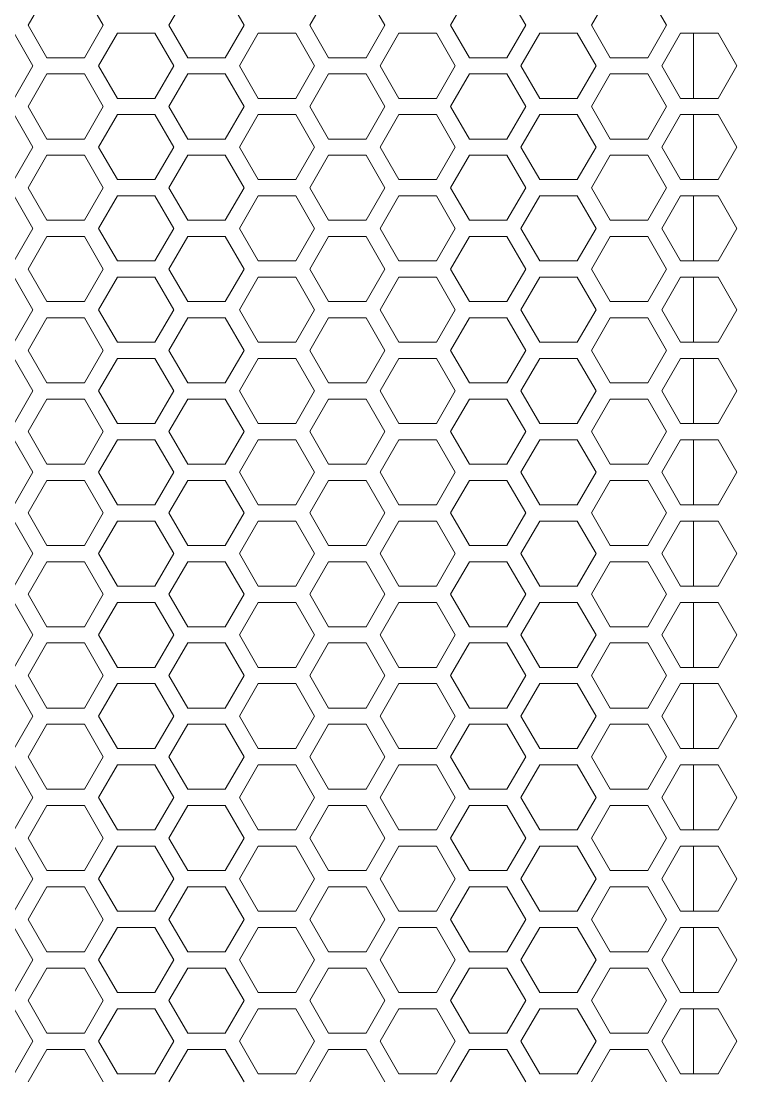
# Model space of a CAD drawing. Header units: millimetres. Extents: x 0 to 62, y -17 to 201.
# Drawn here: x 40.48 to 49.28, y 117.65 to 130.65 of the extents above; entities that cross this region are included whole.
import ezdxf

# ---------------------------------------------------------------- set-up
doc = ezdxf.new("R2010")
doc.units = ezdxf.units.MM

msp = doc.modelspace()

# ---------------------------------------------------------------- linework, layer by layer
at = {"color": 0, "lineweight": 18}
for p, q in [((40.795, 131), (40.564, 130.6)), ((41.488, 130.6), (41.257, 131)), ((42.527, 131), (42.296, 130.6)), ((43.22, 130.6), (42.989, 131)), ((44.259, 131), (44.028, 130.6)), ((44.952, 130.6), (44.721, 131)), ((45.991, 131), (45.76, 130.6)), ((46.684, 130.6), (46.453, 131)), ((47.723, 131), (47.492, 130.6)), ((48.416, 130.6), (48.185, 131)), ((40.564, 130.6), (40.795, 130.2)), ((41.257, 130.2), (41.488, 130.6)), ((42.296, 130.6), (42.527, 130.2)), ((42.989, 130.2), (43.22, 130.6)), ((44.028, 130.6), (44.259, 130.2)), ((44.721, 130.2), (44.952, 130.6)), ((45.76, 130.6), (45.991, 130.2)), ((46.453, 130.2), (46.684, 130.6)), ((47.492, 130.6), (47.723, 130.2)), ((48.185, 130.2), (48.416, 130.6)), ((40.622, 130.1), (40.391, 130.5)), ((41.661, 130.5), (41.43, 130.1)), ((42.123, 130.5), (41.661, 130.5)), ((42.354, 130.1), (42.123, 130.5)), ((43.393, 130.5), (43.162, 130.1)), ((43.855, 130.5), (43.393, 130.5)), ((44.086, 130.1), (43.855, 130.5)), ((45.125, 130.5), (44.894, 130.1)), ((45.587, 130.5), (45.125, 130.5)), ((45.818, 130.1), (45.587, 130.5)), ((46.857, 130.5), (46.626, 130.1)), ((47.319, 130.5), (46.857, 130.5)), ((47.55, 130.1), (47.319, 130.5)), ((48.589, 130.5), (48.358, 130.1)), ((49.051, 130.5), (48.589, 130.5)), ((48.75, 129.7), (48.75, 130.5)), ((49.282, 130.1), (49.051, 130.5)), ((40.795, 130.2), (41.257, 130.2)), ((42.527, 130.2), (42.989, 130.2)), ((44.259, 130.2), (44.721, 130.2)), ((45.991, 130.2), (46.453, 130.2)), ((47.723, 130.2), (48.185, 130.2)), ((40.391, 129.7), (40.622, 130.1)), ((41.43, 130.1), (41.661, 129.7)), ((42.123, 129.7), (42.354, 130.1)), ((43.162, 130.1), (43.393, 129.7)), ((43.855, 129.7), (44.086, 130.1)), ((44.894, 130.1), (45.125, 129.7)), ((45.587, 129.7), (45.818, 130.1)), ((46.626, 130.1), (46.857, 129.7)), ((47.319, 129.7), (47.55, 130.1)), ((48.358, 130.1), (48.589, 129.7)), ((49.051, 129.7), (49.282, 130.1)), ((40.795, 130), (40.564, 129.6)), ((41.257, 130), (40.795, 130)), ((41.488, 129.6), (41.257, 130)), ((42.527, 130), (42.296, 129.6)), ((42.989, 130), (42.527, 130)), ((43.22, 129.6), (42.989, 130)), ((44.259, 130), (44.028, 129.6)), ((44.721, 130), (44.259, 130)), ((44.952, 129.6), (44.721, 130)), ((45.991, 130), (45.76, 129.6)), ((46.453, 130), (45.991, 130)), ((46.684, 129.6), (46.453, 130)), ((47.723, 130), (47.492, 129.6)), ((48.185, 130), (47.723, 130)), ((48.416, 129.6), (48.185, 130)), ((41.661, 129.7), (42.123, 129.7)), ((43.393, 129.7), (43.855, 129.7)), ((45.125, 129.7), (45.587, 129.7)), ((46.857, 129.7), (47.319, 129.7)), ((48.589, 129.7), (49.051, 129.7)), ((40.622, 129.1), (40.391, 129.5)), ((40.564, 129.6), (40.795, 129.2)), ((41.257, 129.2), (41.488, 129.6)), ((41.661, 129.5), (41.43, 129.1)), ((42.123, 129.5), (41.661, 129.5)), ((42.354, 129.1), (42.123, 129.5)), ((42.296, 129.6), (42.527, 129.2)), ((42.989, 129.2), (43.22, 129.6)), ((43.393, 129.5), (43.162, 129.1)), ((43.855, 129.5), (43.393, 129.5)), ((44.086, 129.1), (43.855, 129.5)), ((44.028, 129.6), (44.259, 129.2)), ((44.721, 129.2), (44.952, 129.6)), ((45.125, 129.5), (44.894, 129.1)), ((45.587, 129.5), (45.125, 129.5)), ((45.818, 129.1), (45.587, 129.5)), ((45.76, 129.6), (45.991, 129.2)), ((46.453, 129.2), (46.684, 129.6)), ((46.857, 129.5), (46.626, 129.1)), ((47.319, 129.5), (46.857, 129.5)), ((47.55, 129.1), (47.319, 129.5)), ((47.492, 129.6), (47.723, 129.2)), ((48.185, 129.2), (48.416, 129.6)), ((48.589, 129.5), (48.358, 129.1)), ((49.051, 129.5), (48.589, 129.5)), ((48.75, 128.7), (48.75, 129.5)), ((49.282, 129.1), (49.051, 129.5)), ((40.391, 128.7), (40.622, 129.1)), ((40.795, 129.2), (41.257, 129.2)), ((41.43, 129.1), (41.661, 128.7)), ((42.123, 128.7), (42.354, 129.1)), ((42.527, 129.2), (42.989, 129.2)), ((43.162, 129.1), (43.393, 128.7)), ((43.855, 128.7), (44.086, 129.1)), ((44.259, 129.2), (44.721, 129.2)), ((44.894, 129.1), (45.125, 128.7)), ((45.587, 128.7), (45.818, 129.1)), ((45.991, 129.2), (46.453, 129.2)), ((46.626, 129.1), (46.857, 128.7)), ((47.319, 128.7), (47.55, 129.1)), ((47.723, 129.2), (48.185, 129.2)), ((48.358, 129.1), (48.589, 128.7)), ((49.051, 128.7), (49.282, 129.1)), ((40.795, 129), (40.564, 128.6)), ((41.257, 129), (40.795, 129)), ((41.488, 128.6), (41.257, 129)), ((42.527, 129), (42.296, 128.6)), ((42.989, 129), (42.527, 129)), ((43.22, 128.6), (42.989, 129)), ((44.259, 129), (44.028, 128.6)), ((44.721, 129), (44.259, 129)), ((44.952, 128.6), (44.721, 129)), ((45.991, 129), (45.76, 128.6)), ((46.453, 129), (45.991, 129)), ((46.684, 128.6), (46.453, 129)), ((47.723, 129), (47.492, 128.6)), ((48.185, 129), (47.723, 129)), ((48.416, 128.6), (48.185, 129)), ((40.564, 128.6), (40.795, 128.2)), ((41.257, 128.2), (41.488, 128.6)), ((41.661, 128.7), (42.123, 128.7)), ((42.296, 128.6), (42.527, 128.2)), ((42.989, 128.2), (43.22, 128.6)), ((43.393, 128.7), (43.855, 128.7)), ((44.028, 128.6), (44.259, 128.2)), ((44.721, 128.2), (44.952, 128.6)), ((45.125, 128.7), (45.587, 128.7)), ((45.76, 128.6), (45.991, 128.2)), ((46.453, 128.2), (46.684, 128.6)), ((46.857, 128.7), (47.319, 128.7)), ((47.492, 128.6), (47.723, 128.2)), ((48.185, 128.2), (48.416, 128.6)), ((48.589, 128.7), (49.051, 128.7)), ((40.622, 128.1), (40.391, 128.5)), ((41.661, 128.5), (41.43, 128.1)), ((42.123, 128.5), (41.661, 128.5)), ((42.354, 128.1), (42.123, 128.5)), ((43.393, 128.5), (43.162, 128.1)), ((43.855, 128.5), (43.393, 128.5)), ((44.086, 128.1), (43.855, 128.5)), ((45.125, 128.5), (44.894, 128.1)), ((45.587, 128.5), (45.125, 128.5)), ((45.818, 128.1), (45.587, 128.5)), ((46.857, 128.5), (46.626, 128.1)), ((47.319, 128.5), (46.857, 128.5)), ((47.55, 128.1), (47.319, 128.5)), ((48.589, 128.5), (48.358, 128.1)), ((49.051, 128.5), (48.589, 128.5)), ((48.75, 127.7), (48.75, 128.5)), ((49.282, 128.1), (49.051, 128.5)), ((40.795, 128.2), (41.257, 128.2)), ((42.527, 128.2), (42.989, 128.2)), ((44.259, 128.2), (44.721, 128.2)), ((45.991, 128.2), (46.453, 128.2)), ((47.723, 128.2), (48.185, 128.2)), ((40.391, 127.7), (40.622, 128.1)), ((41.43, 128.1), (41.661, 127.7)), ((42.123, 127.7), (42.354, 128.1)), ((43.162, 128.1), (43.393, 127.7)), ((43.855, 127.7), (44.086, 128.1)), ((44.894, 128.1), (45.125, 127.7)), ((45.587, 127.7), (45.818, 128.1)), ((46.626, 128.1), (46.857, 127.7)), ((47.319, 127.7), (47.55, 128.1)), ((48.358, 128.1), (48.589, 127.7)), ((49.051, 127.7), (49.282, 128.1)), ((40.795, 128), (40.564, 127.6)), ((41.257, 128), (40.795, 128)), ((41.488, 127.6), (41.257, 128)), ((42.527, 128), (42.296, 127.6)), ((42.989, 128), (42.527, 128)), ((43.22, 127.6), (42.989, 128)), ((44.259, 128), (44.028, 127.6)), ((44.721, 128), (44.259, 128)), ((44.952, 127.6), (44.721, 128)), ((45.991, 128), (45.76, 127.6)), ((46.453, 128), (45.991, 128)), ((46.684, 127.6), (46.453, 128)), ((47.723, 128), (47.492, 127.6)), ((48.185, 128), (47.723, 128)), ((48.416, 127.6), (48.185, 128)), ((41.661, 127.7), (42.123, 127.7)), ((43.393, 127.7), (43.855, 127.7)), ((45.125, 127.7), (45.587, 127.7)), ((46.857, 127.7), (47.319, 127.7)), ((48.589, 127.7), (49.051, 127.7)), ((40.564, 127.6), (40.795, 127.2)), ((41.257, 127.2), (41.488, 127.6)), ((42.296, 127.6), (42.527, 127.2)), ((42.989, 127.2), (43.22, 127.6)), ((44.028, 127.6), (44.259, 127.2)), ((44.721, 127.2), (44.952, 127.6)), ((45.76, 127.6), (45.991, 127.2)), ((46.453, 127.2), (46.684, 127.6)), ((47.492, 127.6), (47.723, 127.2)), ((48.185, 127.2), (48.416, 127.6)), ((40.622, 127.1), (40.391, 127.5)), ((41.661, 127.5), (41.43, 127.1)), ((42.123, 127.5), (41.661, 127.5)), ((42.354, 127.1), (42.123, 127.5)), ((43.393, 127.5), (43.162, 127.1)), ((43.855, 127.5), (43.393, 127.5)), ((44.086, 127.1), (43.855, 127.5)), ((45.125, 127.5), (44.894, 127.1)), ((45.587, 127.5), (45.125, 127.5)), ((45.818, 127.1), (45.587, 127.5)), ((46.857, 127.5), (46.626, 127.1)), ((47.319, 127.5), (46.857, 127.5)), ((47.55, 127.1), (47.319, 127.5)), ((48.589, 127.5), (48.358, 127.1)), ((49.051, 127.5), (48.589, 127.5)), ((48.75, 126.7), (48.75, 127.5)), ((49.282, 127.1), (49.051, 127.5)), ((40.795, 127.2), (41.257, 127.2)), ((42.527, 127.2), (42.989, 127.2)), ((44.259, 127.2), (44.721, 127.2)), ((45.991, 127.2), (46.453, 127.2)), ((47.723, 127.2), (48.185, 127.2)), ((40.391, 126.7), (40.622, 127.1)), ((41.43, 127.1), (41.661, 126.7)), ((42.123, 126.7), (42.354, 127.1)), ((43.162, 127.1), (43.393, 126.7)), ((43.855, 126.7), (44.086, 127.1)), ((44.894, 127.1), (45.125, 126.7)), ((45.587, 126.7), (45.818, 127.1)), ((46.626, 127.1), (46.857, 126.7)), ((47.319, 126.7), (47.55, 127.1)), ((48.358, 127.1), (48.589, 126.7)), ((49.051, 126.7), (49.282, 127.1)), ((40.795, 127), (40.564, 126.6)), ((41.257, 127), (40.795, 127)), ((41.488, 126.6), (41.257, 127)), ((42.527, 127), (42.296, 126.6)), ((42.989, 127), (42.527, 127)), ((43.22, 126.6), (42.989, 127)), ((44.259, 127), (44.028, 126.6)), ((44.721, 127), (44.259, 127)), ((44.952, 126.6), (44.721, 127)), ((45.991, 127), (45.76, 126.6)), ((46.453, 127), (45.991, 127)), ((46.684, 126.6), (46.453, 127)), ((47.723, 127), (47.492, 126.6)), ((48.185, 127), (47.723, 127)), ((48.416, 126.6), (48.185, 127)), ((41.661, 126.7), (42.123, 126.7)), ((43.393, 126.7), (43.855, 126.7)), ((45.125, 126.7), (45.587, 126.7)), ((46.857, 126.7), (47.319, 126.7)), ((48.589, 126.7), (49.051, 126.7)), ((40.622, 126.1), (40.391, 126.5)), ((40.564, 126.6), (40.795, 126.2)), ((41.257, 126.2), (41.488, 126.6)), ((41.661, 126.5), (41.43, 126.1)), ((42.123, 126.5), (41.661, 126.5)), ((42.354, 126.1), (42.123, 126.5)), ((42.296, 126.6), (42.527, 126.2)), ((42.989, 126.2), (43.22, 126.6)), ((43.393, 126.5), (43.162, 126.1)), ((43.855, 126.5), (43.393, 126.5)), ((44.086, 126.1), (43.855, 126.5)), ((44.028, 126.6), (44.259, 126.2)), ((44.721, 126.2), (44.952, 126.6)), ((45.125, 126.5), (44.894, 126.1)), ((45.587, 126.5), (45.125, 126.5)), ((45.818, 126.1), (45.587, 126.5)), ((45.76, 126.6), (45.991, 126.2)), ((46.453, 126.2), (46.684, 126.6)), ((46.857, 126.5), (46.626, 126.1)), ((47.319, 126.5), (46.857, 126.5)), ((47.55, 126.1), (47.319, 126.5)), ((47.492, 126.6), (47.723, 126.2)), ((48.185, 126.2), (48.416, 126.6)), ((48.589, 126.5), (48.358, 126.1)), ((49.051, 126.5), (48.589, 126.5)), ((48.75, 125.7), (48.75, 126.5)), ((49.282, 126.1), (49.051, 126.5)), ((40.795, 126.2), (41.257, 126.2)), ((42.527, 126.2), (42.989, 126.2)), ((44.259, 126.2), (44.721, 126.2)), ((45.991, 126.2), (46.453, 126.2)), ((47.723, 126.2), (48.185, 126.2)), ((40.391, 125.7), (40.622, 126.1)), ((40.795, 126), (40.564, 125.6)), ((41.257, 126), (40.795, 126)), ((41.488, 125.6), (41.257, 126)), ((41.43, 126.1), (41.661, 125.7)), ((42.123, 125.7), (42.354, 126.1)), ((42.527, 126), (42.296, 125.6)), ((42.989, 126), (42.527, 126)), ((43.22, 125.6), (42.989, 126)), ((43.162, 126.1), (43.393, 125.7)), ((43.855, 125.7), (44.086, 126.1)), ((44.259, 126), (44.028, 125.6)), ((44.721, 126), (44.259, 126)), ((44.952, 125.6), (44.721, 126)), ((44.894, 126.1), (45.125, 125.7)), ((45.587, 125.7), (45.818, 126.1)), ((45.991, 126), (45.76, 125.6)), ((46.453, 126), (45.991, 126)), ((46.684, 125.6), (46.453, 126)), ((46.626, 126.1), (46.857, 125.7)), ((47.319, 125.7), (47.55, 126.1)), ((47.723, 126), (47.492, 125.6)), ((48.185, 126), (47.723, 126)), ((48.416, 125.6), (48.185, 126)), ((48.358, 126.1), (48.589, 125.7)), ((49.051, 125.7), (49.282, 126.1)), ((40.564, 125.6), (40.795, 125.2)), ((41.257, 125.2), (41.488, 125.6)), ((41.661, 125.7), (42.123, 125.7)), ((42.296, 125.6), (42.527, 125.2)), ((42.989, 125.2), (43.22, 125.6)), ((43.393, 125.7), (43.855, 125.7)), ((44.028, 125.6), (44.259, 125.2)), ((44.721, 125.2), (44.952, 125.6)), ((45.125, 125.7), (45.587, 125.7)), ((45.76, 125.6), (45.991, 125.2)), ((46.453, 125.2), (46.684, 125.6)), ((46.857, 125.7), (47.319, 125.7)), ((47.492, 125.6), (47.723, 125.2)), ((48.185, 125.2), (48.416, 125.6)), ((48.589, 125.7), (49.051, 125.7)), ((40.622, 125.1), (40.391, 125.5)), ((41.661, 125.5), (41.43, 125.1)), ((42.123, 125.5), (41.661, 125.5)), ((42.354, 125.1), (42.123, 125.5)), ((43.393, 125.5), (43.162, 125.1)), ((43.855, 125.5), (43.393, 125.5)), ((44.086, 125.1), (43.855, 125.5)), ((45.125, 125.5), (44.894, 125.1)), ((45.587, 125.5), (45.125, 125.5)), ((45.818, 125.1), (45.587, 125.5)), ((46.857, 125.5), (46.626, 125.1)), ((47.319, 125.5), (46.857, 125.5)), ((47.55, 125.1), (47.319, 125.5)), ((48.589, 125.5), (48.358, 125.1)), ((49.051, 125.5), (48.589, 125.5)), ((48.75, 124.7), (48.75, 125.5)), ((49.282, 125.1), (49.051, 125.5)), ((40.795, 125.2), (41.257, 125.2)), ((42.527, 125.2), (42.989, 125.2)), ((44.259, 125.2), (44.721, 125.2)), ((45.991, 125.2), (46.453, 125.2)), ((47.723, 125.2), (48.185, 125.2)), ((40.391, 124.7), (40.622, 125.1)), ((41.43, 125.1), (41.661, 124.7)), ((42.123, 124.7), (42.354, 125.1)), ((43.162, 125.1), (43.393, 124.7)), ((43.855, 124.7), (44.086, 125.1)), ((44.894, 125.1), (45.125, 124.7)), ((45.587, 124.7), (45.818, 125.1)), ((46.626, 125.1), (46.857, 124.7)), ((47.319, 124.7), (47.55, 125.1)), ((48.358, 125.1), (48.589, 124.7)), ((49.051, 124.7), (49.282, 125.1)), ((40.795, 125), (40.564, 124.6)), ((41.257, 125), (40.795, 125)), ((41.488, 124.6), (41.257, 125)), ((42.527, 125), (42.296, 124.6)), ((42.989, 125), (42.527, 125)), ((43.22, 124.6), (42.989, 125)), ((44.259, 125), (44.028, 124.6)), ((44.721, 125), (44.259, 125)), ((44.952, 124.6), (44.721, 125)), ((45.991, 125), (45.76, 124.6)), ((46.453, 125), (45.991, 125)), ((46.684, 124.6), (46.453, 125)), ((47.723, 125), (47.492, 124.6)), ((48.185, 125), (47.723, 125)), ((48.416, 124.6), (48.185, 125)), ((41.661, 124.7), (42.123, 124.7)), ((43.393, 124.7), (43.855, 124.7)), ((45.125, 124.7), (45.587, 124.7)), ((46.857, 124.7), (47.319, 124.7)), ((48.589, 124.7), (49.051, 124.7)), ((40.564, 124.6), (40.795, 124.2)), ((41.257, 124.2), (41.488, 124.6)), ((42.296, 124.6), (42.527, 124.2)), ((42.989, 124.2), (43.22, 124.6)), ((44.028, 124.6), (44.259, 124.2)), ((44.721, 124.2), (44.952, 124.6)), ((45.76, 124.6), (45.991, 124.2)), ((46.453, 124.2), (46.684, 124.6)), ((47.492, 124.6), (47.723, 124.2)), ((48.185, 124.2), (48.416, 124.6)), ((40.622, 124.1), (40.391, 124.5)), ((41.661, 124.5), (41.43, 124.1)), ((42.123, 124.5), (41.661, 124.5)), ((42.354, 124.1), (42.123, 124.5)), ((43.393, 124.5), (43.162, 124.1)), ((43.855, 124.5), (43.393, 124.5)), ((44.086, 124.1), (43.855, 124.5)), ((45.125, 124.5), (44.894, 124.1)), ((45.587, 124.5), (45.125, 124.5)), ((45.818, 124.1), (45.587, 124.5)), ((46.857, 124.5), (46.626, 124.1)), ((47.319, 124.5), (46.857, 124.5)), ((47.55, 124.1), (47.319, 124.5)), ((48.589, 124.5), (48.358, 124.1)), ((49.051, 124.5), (48.589, 124.5)), ((48.75, 123.7), (48.75, 124.5)), ((49.282, 124.1), (49.051, 124.5)), ((40.795, 124.2), (41.257, 124.2)), ((42.527, 124.2), (42.989, 124.2)), ((44.259, 124.2), (44.721, 124.2)), ((45.991, 124.2), (46.453, 124.2)), ((47.723, 124.2), (48.185, 124.2)), ((40.391, 123.7), (40.622, 124.1)), ((41.43, 124.1), (41.661, 123.7)), ((42.123, 123.7), (42.354, 124.1)), ((43.162, 124.1), (43.393, 123.7)), ((43.855, 123.7), (44.086, 124.1)), ((44.894, 124.1), (45.125, 123.7)), ((45.587, 123.7), (45.818, 124.1)), ((46.626, 124.1), (46.857, 123.7)), ((47.319, 123.7), (47.55, 124.1)), ((48.358, 124.1), (48.589, 123.7)), ((49.051, 123.7), (49.282, 124.1)), ((40.795, 124), (40.564, 123.6)), ((41.257, 124), (40.795, 124)), ((41.488, 123.6), (41.257, 124)), ((42.527, 124), (42.296, 123.6)), ((42.989, 124), (42.527, 124)), ((43.22, 123.6), (42.989, 124)), ((44.259, 124), (44.028, 123.6)), ((44.721, 124), (44.259, 124)), ((44.952, 123.6), (44.721, 124)), ((45.991, 124), (45.76, 123.6)), ((46.453, 124), (45.991, 124)), ((46.684, 123.6), (46.453, 124)), ((47.723, 124), (47.492, 123.6)), ((48.185, 124), (47.723, 124)), ((48.416, 123.6), (48.185, 124)), ((41.661, 123.7), (42.123, 123.7)), ((43.393, 123.7), (43.855, 123.7)), ((45.125, 123.7), (45.587, 123.7)), ((46.857, 123.7), (47.319, 123.7)), ((48.589, 123.7), (49.051, 123.7)), ((40.564, 123.6), (40.795, 123.2)), ((41.257, 123.2), (41.488, 123.6)), ((42.296, 123.6), (42.527, 123.2)), ((42.989, 123.2), (43.22, 123.6)), ((44.028, 123.6), (44.259, 123.2)), ((44.721, 123.2), (44.952, 123.6)), ((45.76, 123.6), (45.991, 123.2)), ((46.453, 123.2), (46.684, 123.6)), ((47.492, 123.6), (47.723, 123.2)), ((48.185, 123.2), (48.416, 123.6)), ((40.622, 123.1), (40.391, 123.5)), ((41.661, 123.5), (41.43, 123.1)), ((42.123, 123.5), (41.661, 123.5)), ((42.354, 123.1), (42.123, 123.5)), ((43.393, 123.5), (43.162, 123.1)), ((43.855, 123.5), (43.393, 123.5)), ((44.086, 123.1), (43.855, 123.5)), ((45.125, 123.5), (44.894, 123.1)), ((45.587, 123.5), (45.125, 123.5)), ((45.818, 123.1), (45.587, 123.5)), ((46.857, 123.5), (46.626, 123.1)), ((47.319, 123.5), (46.857, 123.5)), ((47.55, 123.1), (47.319, 123.5)), ((48.589, 123.5), (48.358, 123.1)), ((49.051, 123.5), (48.589, 123.5)), ((48.75, 122.7), (48.75, 123.5)), ((49.282, 123.1), (49.051, 123.5)), ((40.795, 123.2), (41.257, 123.2)), ((42.527, 123.2), (42.989, 123.2)), ((44.259, 123.2), (44.721, 123.2)), ((45.991, 123.2), (46.453, 123.2)), ((47.723, 123.2), (48.185, 123.2)), ((40.391, 122.7), (40.622, 123.1)), ((40.795, 123), (40.564, 122.6)), ((41.257, 123), (40.795, 123)), ((41.488, 122.6), (41.257, 123)), ((41.43, 123.1), (41.661, 122.7)), ((42.123, 122.7), (42.354, 123.1)), ((42.527, 123), (42.296, 122.6)), ((42.989, 123), (42.527, 123)), ((43.22, 122.6), (42.989, 123)), ((43.162, 123.1), (43.393, 122.7)), ((43.855, 122.7), (44.086, 123.1)), ((44.259, 123), (44.028, 122.6)), ((44.721, 123), (44.259, 123)), ((44.952, 122.6), (44.721, 123)), ((44.894, 123.1), (45.125, 122.7)), ((45.587, 122.7), (45.818, 123.1)), ((45.991, 123), (45.76, 122.6)), ((46.453, 123), (45.991, 123)), ((46.684, 122.6), (46.453, 123)), ((46.626, 123.1), (46.857, 122.7)), ((47.319, 122.7), (47.55, 123.1)), ((47.723, 123), (47.492, 122.6)), ((48.185, 123), (47.723, 123)), ((48.416, 122.6), (48.185, 123)), ((48.358, 123.1), (48.589, 122.7)), ((49.051, 122.7), (49.282, 123.1)), ((40.564, 122.6), (40.795, 122.2)), ((41.257, 122.2), (41.488, 122.6)), ((41.661, 122.7), (42.123, 122.7)), ((42.296, 122.6), (42.527, 122.2)), ((42.989, 122.2), (43.22, 122.6)), ((43.393, 122.7), (43.855, 122.7)), ((44.028, 122.6), (44.259, 122.2)), ((44.721, 122.2), (44.952, 122.6)), ((45.125, 122.7), (45.587, 122.7)), ((45.76, 122.6), (45.991, 122.2)), ((46.453, 122.2), (46.684, 122.6)), ((46.857, 122.7), (47.319, 122.7)), ((47.492, 122.6), (47.723, 122.2)), ((48.185, 122.2), (48.416, 122.6)), ((48.589, 122.7), (49.051, 122.7)), ((40.622, 122.1), (40.391, 122.5)), ((41.661, 122.5), (41.43, 122.1)), ((42.123, 122.5), (41.661, 122.5)), ((42.354, 122.1), (42.123, 122.5)), ((43.393, 122.5), (43.162, 122.1)), ((43.855, 122.5), (43.393, 122.5)), ((44.086, 122.1), (43.855, 122.5)), ((45.125, 122.5), (44.894, 122.1)), ((45.587, 122.5), (45.125, 122.5)), ((45.818, 122.1), (45.587, 122.5)), ((46.857, 122.5), (46.626, 122.1)), ((47.319, 122.5), (46.857, 122.5)), ((47.55, 122.1), (47.319, 122.5)), ((48.589, 122.5), (48.358, 122.1)), ((49.051, 122.5), (48.589, 122.5)), ((48.75, 121.7), (48.75, 122.5)), ((49.282, 122.1), (49.051, 122.5)), ((40.391, 121.7), (40.622, 122.1)), ((40.795, 122.2), (41.257, 122.2)), ((41.43, 122.1), (41.661, 121.7)), ((42.123, 121.7), (42.354, 122.1)), ((42.527, 122.2), (42.989, 122.2)), ((43.162, 122.1), (43.393, 121.7)), ((43.855, 121.7), (44.086, 122.1)), ((44.259, 122.2), (44.721, 122.2)), ((44.894, 122.1), (45.125, 121.7)), ((45.587, 121.7), (45.818, 122.1)), ((45.991, 122.2), (46.453, 122.2)), ((46.626, 122.1), (46.857, 121.7)), ((47.319, 121.7), (47.55, 122.1)), ((47.723, 122.2), (48.185, 122.2)), ((48.358, 122.1), (48.589, 121.7)), ((49.051, 121.7), (49.282, 122.1)), ((40.795, 122), (40.564, 121.6)), ((41.257, 122), (40.795, 122)), ((41.488, 121.6), (41.257, 122)), ((42.527, 122), (42.296, 121.6)), ((42.989, 122), (42.527, 122)), ((43.22, 121.6), (42.989, 122)), ((44.259, 122), (44.028, 121.6)), ((44.721, 122), (44.259, 122)), ((44.952, 121.6), (44.721, 122)), ((45.991, 122), (45.76, 121.6)), ((46.453, 122), (45.991, 122)), ((46.684, 121.6), (46.453, 122)), ((47.723, 122), (47.492, 121.6)), ((48.185, 122), (47.723, 122)), ((48.416, 121.6), (48.185, 122)), ((41.661, 121.7), (42.123, 121.7)), ((43.393, 121.7), (43.855, 121.7)), ((45.125, 121.7), (45.587, 121.7)), ((46.857, 121.7), (47.319, 121.7)), ((48.589, 121.7), (49.051, 121.7)), ((40.564, 121.6), (40.795, 121.2)), ((41.257, 121.2), (41.488, 121.6)), ((42.296, 121.6), (42.527, 121.2)), ((42.989, 121.2), (43.22, 121.6)), ((44.028, 121.6), (44.259, 121.2)), ((44.721, 121.2), (44.952, 121.6)), ((45.76, 121.6), (45.991, 121.2)), ((46.453, 121.2), (46.684, 121.6)), ((47.492, 121.6), (47.723, 121.2)), ((48.185, 121.2), (48.416, 121.6)), ((40.622, 121.1), (40.391, 121.5)), ((41.661, 121.5), (41.43, 121.1)), ((42.123, 121.5), (41.661, 121.5)), ((42.354, 121.1), (42.123, 121.5)), ((43.393, 121.5), (43.162, 121.1)), ((43.855, 121.5), (43.393, 121.5)), ((44.086, 121.1), (43.855, 121.5)), ((45.125, 121.5), (44.894, 121.1)), ((45.587, 121.5), (45.125, 121.5)), ((45.818, 121.1), (45.587, 121.5)), ((46.857, 121.5), (46.626, 121.1)), ((47.319, 121.5), (46.857, 121.5)), ((47.55, 121.1), (47.319, 121.5)), ((48.589, 121.5), (48.358, 121.1)), ((49.051, 121.5), (48.589, 121.5)), ((48.75, 120.7), (48.75, 121.5)), ((49.282, 121.1), (49.051, 121.5)), ((40.795, 121.2), (41.257, 121.2)), ((42.527, 121.2), (42.989, 121.2)), ((44.259, 121.2), (44.721, 121.2)), ((45.991, 121.2), (46.453, 121.2)), ((47.723, 121.2), (48.185, 121.2)), ((40.391, 120.7), (40.622, 121.1)), ((41.43, 121.1), (41.661, 120.7)), ((42.123, 120.7), (42.354, 121.1)), ((43.162, 121.1), (43.393, 120.7)), ((43.855, 120.7), (44.086, 121.1)), ((44.894, 121.1), (45.125, 120.7)), ((45.587, 120.7), (45.818, 121.1)), ((46.626, 121.1), (46.857, 120.7)), ((47.319, 120.7), (47.55, 121.1)), ((48.358, 121.1), (48.589, 120.7)), ((49.051, 120.7), (49.282, 121.1)), ((40.795, 121), (40.564, 120.6)), ((41.257, 121), (40.795, 121)), ((41.488, 120.6), (41.257, 121)), ((42.527, 121), (42.296, 120.6)), ((42.989, 121), (42.527, 121)), ((43.22, 120.6), (42.989, 121)), ((44.259, 121), (44.028, 120.6)), ((44.721, 121), (44.259, 121)), ((44.952, 120.6), (44.721, 121)), ((45.991, 121), (45.76, 120.6)), ((46.453, 121), (45.991, 121)), ((46.684, 120.6), (46.453, 121)), ((47.723, 121), (47.492, 120.6)), ((48.185, 121), (47.723, 121)), ((48.416, 120.6), (48.185, 121)), ((41.661, 120.7), (42.123, 120.7)), ((43.393, 120.7), (43.855, 120.7)), ((45.125, 120.7), (45.587, 120.7)), ((46.857, 120.7), (47.319, 120.7)), ((48.589, 120.7), (49.051, 120.7)), ((40.564, 120.6), (40.795, 120.2)), ((41.257, 120.2), (41.488, 120.6)), ((42.296, 120.6), (42.527, 120.2)), ((42.989, 120.2), (43.22, 120.6)), ((44.028, 120.6), (44.259, 120.2)), ((44.721, 120.2), (44.952, 120.6)), ((45.76, 120.6), (45.991, 120.2)), ((46.453, 120.2), (46.684, 120.6)), ((47.492, 120.6), (47.723, 120.2)), ((48.185, 120.2), (48.416, 120.6)), ((40.622, 120.1), (40.391, 120.5)), ((41.661, 120.5), (41.43, 120.1)), ((42.123, 120.5), (41.661, 120.5)), ((42.354, 120.1), (42.123, 120.5)), ((43.393, 120.5), (43.162, 120.1)), ((43.855, 120.5), (43.393, 120.5)), ((44.086, 120.1), (43.855, 120.5)), ((45.125, 120.5), (44.894, 120.1)), ((45.587, 120.5), (45.125, 120.5)), ((45.818, 120.1), (45.587, 120.5)), ((46.857, 120.5), (46.626, 120.1)), ((47.319, 120.5), (46.857, 120.5)), ((47.55, 120.1), (47.319, 120.5)), ((48.589, 120.5), (48.358, 120.1)), ((49.051, 120.5), (48.589, 120.5)), ((48.75, 119.7), (48.75, 120.5)), ((49.282, 120.1), (49.051, 120.5)), ((40.795, 120.2), (41.257, 120.2)), ((42.527, 120.2), (42.989, 120.2)), ((44.259, 120.2), (44.721, 120.2)), ((45.991, 120.2), (46.453, 120.2)), ((47.723, 120.2), (48.185, 120.2)), ((40.391, 119.7), (40.622, 120.1)), ((40.795, 120), (40.564, 119.6)), ((41.257, 120), (40.795, 120)), ((41.488, 119.6), (41.257, 120)), ((41.43, 120.1), (41.661, 119.7)), ((42.123, 119.7), (42.354, 120.1)), ((42.527, 120), (42.296, 119.6)), ((42.989, 120), (42.527, 120)), ((43.22, 119.6), (42.989, 120)), ((43.162, 120.1), (43.393, 119.7)), ((43.855, 119.7), (44.086, 120.1)), ((44.259, 120), (44.028, 119.6)), ((44.721, 120), (44.259, 120)), ((44.952, 119.6), (44.721, 120)), ((44.894, 120.1), (45.125, 119.7)), ((45.587, 119.7), (45.818, 120.1)), ((45.991, 120), (45.76, 119.6)), ((46.453, 120), (45.991, 120)), ((46.684, 119.6), (46.453, 120)), ((46.626, 120.1), (46.857, 119.7)), ((47.319, 119.7), (47.55, 120.1)), ((47.723, 120), (47.492, 119.6)), ((48.185, 120), (47.723, 120)), ((48.416, 119.6), (48.185, 120)), ((48.358, 120.1), (48.589, 119.7)), ((49.051, 119.7), (49.282, 120.1)), ((41.661, 119.7), (42.123, 119.7)), ((43.393, 119.7), (43.855, 119.7)), ((45.125, 119.7), (45.587, 119.7)), ((46.857, 119.7), (47.319, 119.7)), ((48.589, 119.7), (49.051, 119.7)), ((40.622, 119.1), (40.391, 119.5)), ((40.564, 119.6), (40.795, 119.2)), ((41.257, 119.2), (41.488, 119.6)), ((41.661, 119.5), (41.43, 119.1)), ((42.123, 119.5), (41.661, 119.5)), ((42.354, 119.1), (42.123, 119.5)), ((42.296, 119.6), (42.527, 119.2)), ((42.989, 119.2), (43.22, 119.6)), ((43.393, 119.5), (43.162, 119.1)), ((43.855, 119.5), (43.393, 119.5)), ((44.086, 119.1), (43.855, 119.5)), ((44.028, 119.6), (44.259, 119.2)), ((44.721, 119.2), (44.952, 119.6)), ((45.125, 119.5), (44.894, 119.1)), ((45.587, 119.5), (45.125, 119.5)), ((45.818, 119.1), (45.587, 119.5)), ((45.76, 119.6), (45.991, 119.2)), ((46.453, 119.2), (46.684, 119.6)), ((46.857, 119.5), (46.626, 119.1)), ((47.319, 119.5), (46.857, 119.5)), ((47.55, 119.1), (47.319, 119.5)), ((47.492, 119.6), (47.723, 119.2)), ((48.185, 119.2), (48.416, 119.6)), ((48.589, 119.5), (48.358, 119.1)), ((49.051, 119.5), (48.589, 119.5)), ((48.75, 118.7), (48.75, 119.5)), ((49.282, 119.1), (49.051, 119.5)), ((40.391, 118.7), (40.622, 119.1)), ((40.795, 119.2), (41.257, 119.2)), ((41.43, 119.1), (41.661, 118.7)), ((42.123, 118.7), (42.354, 119.1)), ((42.527, 119.2), (42.989, 119.2)), ((43.162, 119.1), (43.393, 118.7)), ((43.855, 118.7), (44.086, 119.1)), ((44.259, 119.2), (44.721, 119.2)), ((44.894, 119.1), (45.125, 118.7)), ((45.587, 118.7), (45.818, 119.1)), ((45.991, 119.2), (46.453, 119.2)), ((46.626, 119.1), (46.857, 118.7)), ((47.319, 118.7), (47.55, 119.1)), ((47.723, 119.2), (48.185, 119.2)), ((48.358, 119.1), (48.589, 118.7)), ((49.051, 118.7), (49.282, 119.1)), ((40.795, 119), (40.564, 118.6)), ((41.257, 119), (40.795, 119)), ((41.488, 118.6), (41.257, 119)), ((42.527, 119), (42.296, 118.6)), ((42.989, 119), (42.527, 119)), ((43.22, 118.6), (42.989, 119)), ((44.259, 119), (44.028, 118.6)), ((44.721, 119), (44.259, 119)), ((44.952, 118.6), (44.721, 119)), ((45.991, 119), (45.76, 118.6)), ((46.453, 119), (45.991, 119)), ((46.684, 118.6), (46.453, 119)), ((47.723, 119), (47.492, 118.6)), ((48.185, 119), (47.723, 119)), ((48.416, 118.6), (48.185, 119)), ((41.661, 118.7), (42.123, 118.7)), ((43.393, 118.7), (43.855, 118.7)), ((45.125, 118.7), (45.587, 118.7)), ((46.857, 118.7), (47.319, 118.7)), ((48.589, 118.7), (49.051, 118.7)), ((40.564, 118.6), (40.795, 118.2)), ((41.257, 118.2), (41.488, 118.6)), ((42.296, 118.6), (42.527, 118.2)), ((42.989, 118.2), (43.22, 118.6)), ((44.028, 118.6), (44.259, 118.2)), ((44.721, 118.2), (44.952, 118.6)), ((45.76, 118.6), (45.991, 118.2)), ((46.453, 118.2), (46.684, 118.6)), ((47.492, 118.6), (47.723, 118.2)), ((48.185, 118.2), (48.416, 118.6)), ((40.622, 118.1), (40.391, 118.5)), ((41.661, 118.5), (41.43, 118.1)), ((42.123, 118.5), (41.661, 118.5)), ((42.354, 118.1), (42.123, 118.5)), ((43.393, 118.5), (43.162, 118.1)), ((43.855, 118.5), (43.393, 118.5)), ((44.086, 118.1), (43.855, 118.5)), ((45.125, 118.5), (44.894, 118.1)), ((45.587, 118.5), (45.125, 118.5)), ((45.818, 118.1), (45.587, 118.5)), ((46.857, 118.5), (46.626, 118.1)), ((47.319, 118.5), (46.857, 118.5)), ((47.55, 118.1), (47.319, 118.5)), ((48.589, 118.5), (48.358, 118.1)), ((49.051, 118.5), (48.589, 118.5)), ((48.75, 117.7), (48.75, 118.5)), ((49.282, 118.1), (49.051, 118.5)), ((40.795, 118.2), (41.257, 118.2)), ((42.527, 118.2), (42.989, 118.2)), ((44.259, 118.2), (44.721, 118.2)), ((45.991, 118.2), (46.453, 118.2)), ((47.723, 118.2), (48.185, 118.2)), ((40.391, 117.7), (40.622, 118.1)), ((41.43, 118.1), (41.661, 117.7)), ((42.123, 117.7), (42.354, 118.1)), ((43.162, 118.1), (43.393, 117.7)), ((43.855, 117.7), (44.086, 118.1)), ((44.894, 118.1), (45.125, 117.7)), ((45.587, 117.7), (45.818, 118.1)), ((46.626, 118.1), (46.857, 117.7)), ((47.319, 117.7), (47.55, 118.1)), ((48.358, 118.1), (48.589, 117.7)), ((49.051, 117.7), (49.282, 118.1)), ((40.795, 118), (40.564, 117.6)), ((41.257, 118), (40.795, 118)), ((41.488, 117.6), (41.257, 118)), ((42.527, 118), (42.296, 117.6)), ((42.989, 118), (42.527, 118)), ((43.22, 117.6), (42.989, 118)), ((44.259, 118), (44.028, 117.6)), ((44.721, 118), (44.259, 118)), ((44.952, 117.6), (44.721, 118)), ((45.991, 118), (45.76, 117.6)), ((46.453, 118), (45.991, 118)), ((46.684, 117.6), (46.453, 118)), ((47.723, 118), (47.492, 117.6)), ((48.185, 118), (47.723, 118)), ((48.416, 117.6), (48.185, 118)), ((41.661, 117.7), (42.123, 117.7)), ((43.393, 117.7), (43.855, 117.7)), ((45.125, 117.7), (45.587, 117.7)), ((46.857, 117.7), (47.319, 117.7)), ((48.589, 117.7), (49.051, 117.7))]:
    msp.add_line(p, q, dxfattribs=at)

doc.saveas('drawing.dxf')
